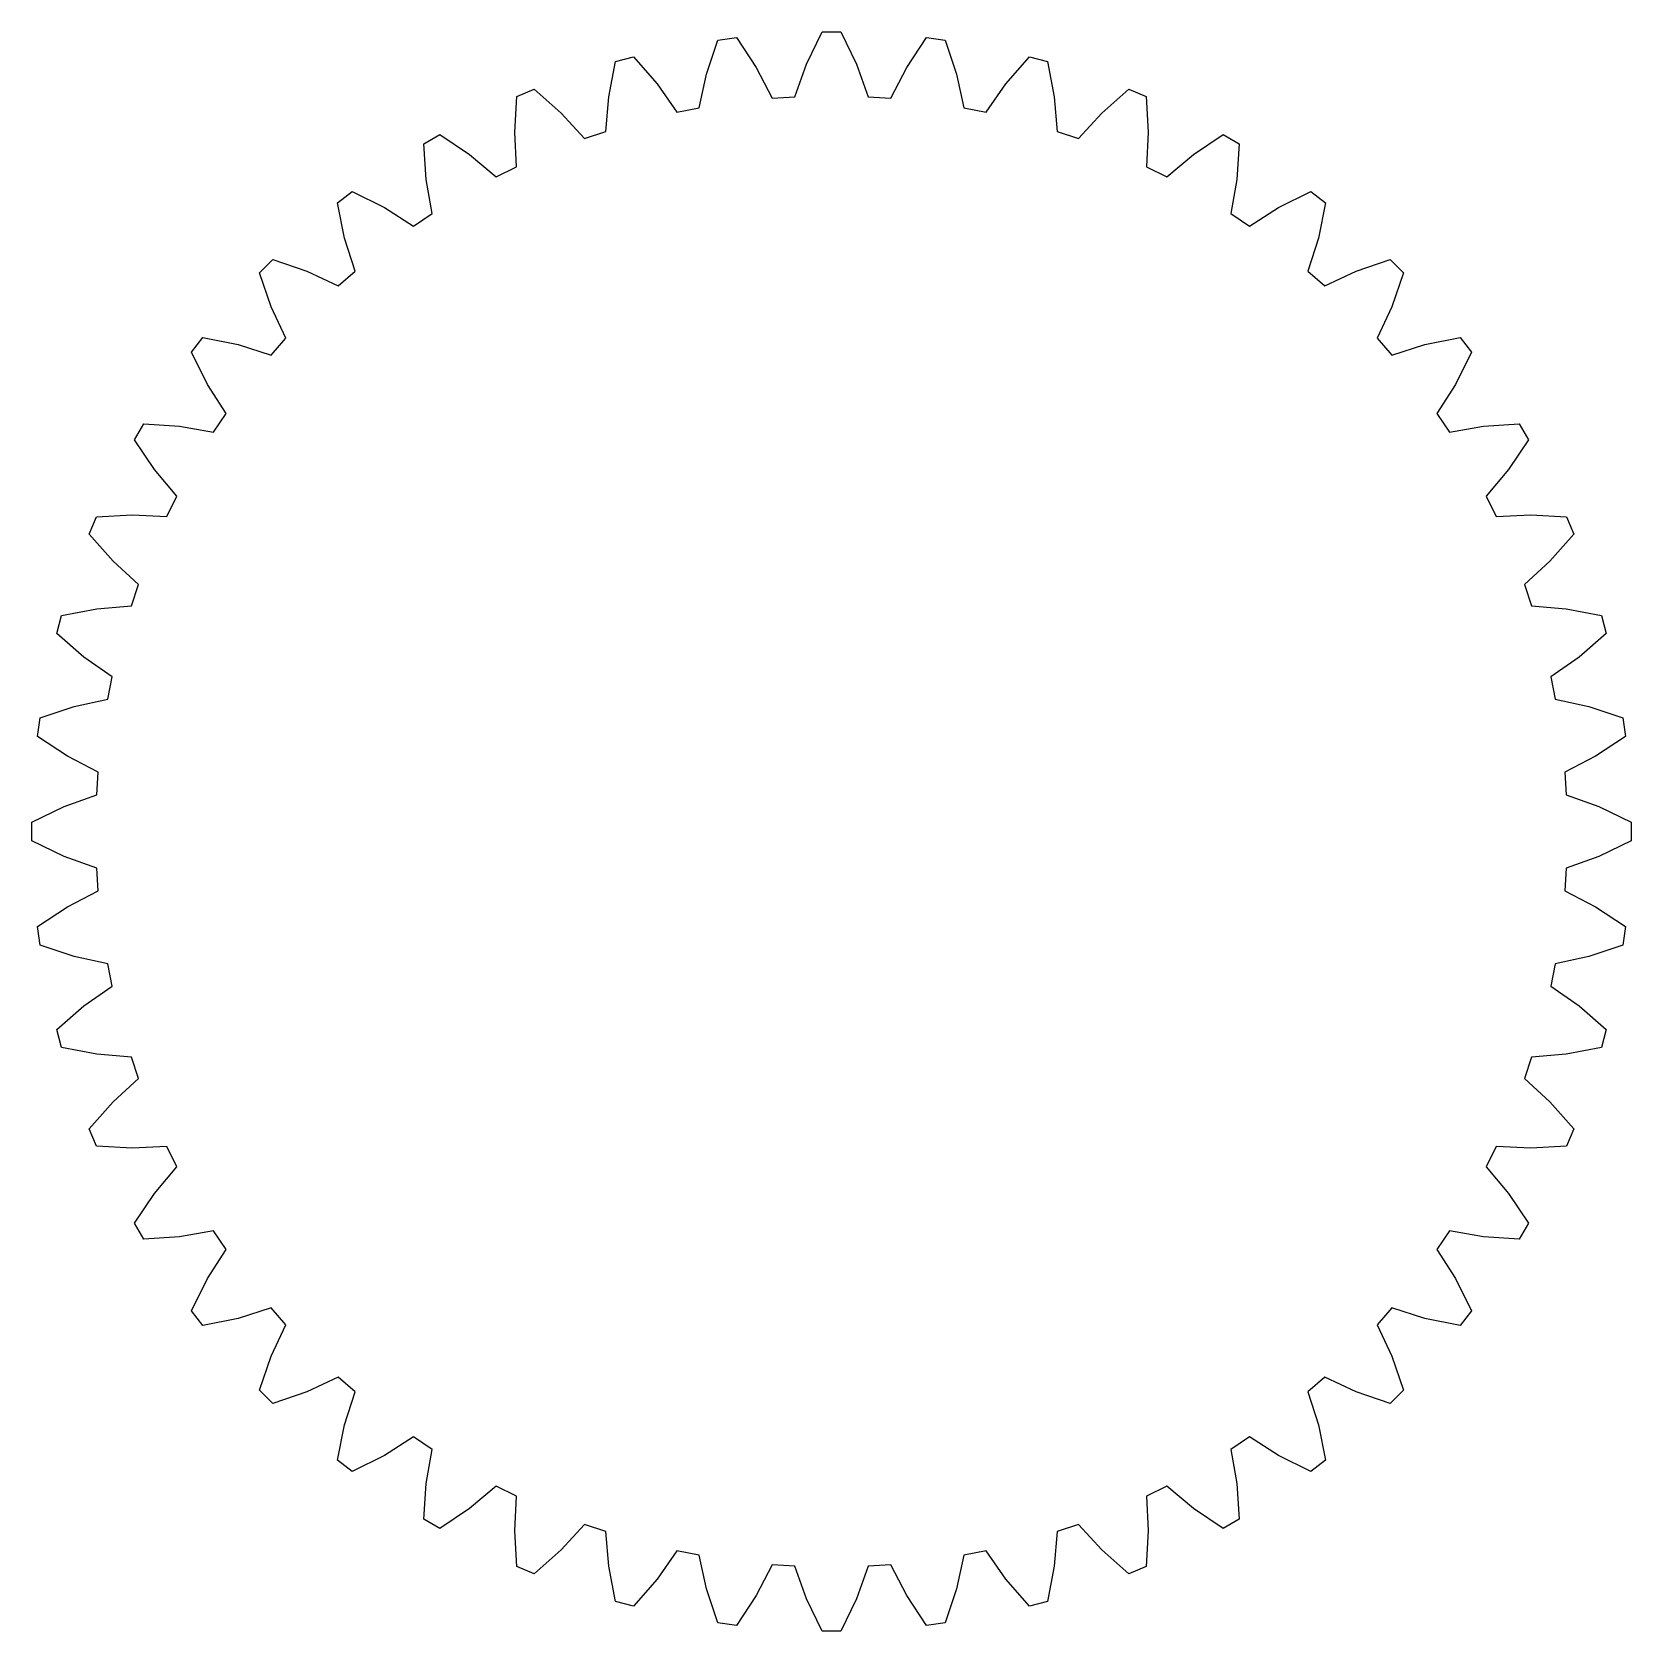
# Model space of a CAD drawing. Extents: x 16 to 196, y 57 to 237.
import ezdxf

# ---------------------------------------------------------------- set-up
doc = ezdxf.new("R2010")
doc.units = 0
doc.layers.add('Layer_1', color=7, linetype='CONTINUOUS')

msp = doc.modelspace()

# ---------------------------------------------------------------- linework, layer by layer
at = {"layer": 'Layer_1', "color": 7}
msp.add_lwpolyline([(188.377124, 150.890676), (192.027951, 149.577213), (195.66128, 147.798084), (195.66128, 145.713027), (192.027951, 143.933898), (188.377124, 142.620436), (188.210896, 140.081282), (191.658804, 138.302436), (195.029102, 136.064131), (194.756758, 133.997136), (190.922204, 132.70738), (187.131396, 131.881598), (186.634967, 129.385907), (189.821256, 127.172438), (192.870384, 124.51334), (192.330776, 122.499402), (188.360473, 121.721316), (184.494311, 121.397324), (183.676431, 118.987993), (186.546631, 116.377156), (189.222662, 113.342984), (188.42482, 111.416818), (184.386784, 111.163382), (180.511309, 111.346827), (179.386089, 109.064778), (181.890811, 106.102009), (184.148024, 102.744411), (183.105496, 100.938753), (179.069153, 101.214484), (175.250687, 101.90226), (173.837036, 99.786722), (175.933947, 96.522258), (177.733396, 92.898807), (176.464242, 91.244702), (172.498456, 92.045084), (168.802473, 93.225338), (167.124662, 91.312153), (168.777356, 87.802156), (170.08856, 83.974658), (168.614231, 82.500329), (164.786733, 83.811533), (161.276736, 85.464227), (159.363551, 83.786416), (160.543804, 80.090433), (161.344187, 76.124647), (159.690082, 74.855493), (156.066631, 76.654942), (152.802167, 78.751853), (150.686629, 77.338202), (151.374404, 73.519736), (151.650136, 69.483393), (149.844478, 68.440864), (146.48688, 70.698078), (143.524111, 73.2028), (141.242062, 72.07758), (141.425507, 68.202104), (141.172071, 64.164069), (139.245904, 63.366227), (136.211733, 66.042258), (133.600896, 68.912458), (131.191564, 68.094578), (130.867573, 64.228416), (130.089487, 60.258113), (128.075549, 59.718504), (125.416451, 62.767633), (123.202982, 65.953922), (120.707291, 65.457493), (119.881509, 61.666684), (118.591753, 57.832131), (116.524758, 57.559787), (114.286453, 60.930084), (112.507607, 64.377993), (109.968453, 64.211764), (108.654991, 60.560938), (106.875862, 56.927609), (104.790804, 56.927609), (103.011676, 60.560938), (101.698213, 64.211764), (99.15906, 64.377993), (97.380213, 60.930084), (95.141909, 57.559787), (93.074913, 57.832131), (91.785158, 61.666684), (90.959376, 65.457493), (88.463684, 65.953922), (86.250216, 62.767633), (83.591118, 59.718504), (81.57718, 60.258113), (80.799093, 64.228416), (80.475102, 68.094578), (78.065771, 68.912458), (75.454933, 66.042258), (72.420762, 63.366227), (70.494596, 64.164069), (70.24116, 68.202104), (70.424604, 72.07758), (68.142556, 73.2028), (65.179787, 70.698078), (61.822189, 68.440864), (60.016531, 69.483393), (60.292262, 73.519736), (60.980038, 77.338202), (58.8645, 78.751853), (55.600036, 76.654942), (51.976584, 74.855493), (50.32248, 76.124647), (51.122862, 80.090433), (52.303116, 83.786416), (50.389931, 85.464227), (46.879933, 83.811533), (43.052436, 82.500329), (41.578107, 83.974658), (42.889311, 87.802156), (44.542004, 91.312153), (42.864193, 93.225338), (39.168211, 92.045084), (35.202424, 91.244702), (33.933271, 92.898807), (35.73272, 96.522258), (37.829631, 99.786722), (36.41598, 101.90226), (32.597513, 101.214484), (28.561171, 100.938753), (27.518642, 102.744411), (29.775856, 106.102009), (32.280578, 109.064778), (31.155358, 111.346827), (27.279882, 111.163382), (23.241847, 111.416818), (22.444004, 113.342984), (25.120036, 116.377156), (27.990236, 118.987993), (27.172356, 121.397324), (23.306193, 121.721316), (19.335891, 122.499402), (18.796282, 124.51334), (21.845411, 127.172438), (25.0317, 129.385907), (24.535271, 131.881598), (20.744462, 132.70738), (16.909909, 133.997136), (16.637564, 136.064131), (20.007862, 138.302436), (23.455771, 140.081282), (23.289542, 142.620436), (19.638716, 143.933898), (16.005387, 145.713027), (16.005387, 147.798084), (19.638716, 149.577213), (23.289542, 150.890676), (23.455771, 153.429829), (20.007862, 155.208676), (16.637564, 157.44698), (16.909909, 159.513976), (20.744462, 160.803731), (24.535271, 161.629513), (25.0317, 164.125204), (21.845411, 166.338673), (18.796282, 168.997771), (19.335891, 171.011709), (23.306193, 171.789796), (27.172356, 172.113787), (27.990236, 174.523118), (25.120036, 177.133956), (22.444004, 180.168127), (23.241847, 182.094293), (27.279882, 182.347729), (31.155358, 182.164284), (32.280578, 184.446333), (29.775856, 187.409102), (27.518642, 190.7667), (28.561171, 192.572358), (32.597513, 192.296627), (36.41598, 191.608851), (37.829631, 193.724389), (35.73272, 196.988853), (33.933271, 200.612304), (35.202424, 202.266409), (39.168211, 201.466027), (42.864193, 200.285773), (44.542004, 202.198958), (42.889311, 205.708956), (41.578107, 209.536453), (43.052436, 211.010782), (46.879933, 209.699578), (50.389931, 208.046884), (52.303116, 209.724696), (51.122862, 213.420678), (50.32248, 217.386464), (51.976584, 218.655618), (55.600036, 216.856169), (58.8645, 214.759258), (60.980038, 216.172909), (60.292262, 219.991376), (60.016531, 224.027718), (61.822189, 225.070247), (65.179787, 222.813033), (68.142556, 220.308311), (70.424604, 221.433531), (70.24116, 225.309007), (70.494596, 229.347042), (72.420762, 230.144884), (75.454933, 227.468853), (78.065771, 224.598653), (80.475102, 225.416533), (80.799093, 229.282696), (81.57718, 233.252998), (83.591118, 233.792607), (86.250216, 230.743478), (88.463684, 227.557189), (90.959376, 228.053618), (91.785158, 231.844427), (93.074913, 235.67898), (95.141909, 235.951324), (97.380213, 232.581027), (99.15906, 229.133118), (101.698213, 229.299347), (103.011676, 232.950173), (104.790804, 236.583502), (106.875862, 236.583502), (108.654991, 232.950173), (109.968453, 229.299347), (112.507607, 229.133118), (114.286453, 232.581027), (116.524758, 235.951324), (118.591753, 235.67898), (119.881509, 231.844427), (120.707291, 228.053618), (123.202982, 227.557189), (125.416451, 230.743478), (128.075549, 233.792607), (130.089487, 233.252998), (130.867573, 229.282696), (131.191564, 225.416533), (133.600896, 224.598653), (136.211733, 227.468853), (139.245904, 230.144884), (141.172071, 229.347042), (141.425507, 225.309007), (141.242062, 221.433531), (143.524111, 220.308311), (146.48688, 222.813033), (149.844478, 225.070247), (151.650136, 224.027718), (151.374404, 219.991376), (150.686629, 216.172909), (152.802167, 214.759258), (156.066631, 216.856169), (159.690082, 218.655618), (161.344187, 217.386464), (160.543804, 213.420678), (159.363551, 209.724696), (161.276736, 208.046884), (164.786733, 209.699578), (168.614231, 211.010782), (170.08856, 209.536453), (168.777356, 205.708956), (167.124662, 202.198958), (168.802473, 200.285773), (172.498456, 201.466027), (176.464242, 202.266409), (177.733396, 200.612304), (175.933947, 196.988853), (173.837036, 193.724389), (175.250687, 191.608851), (179.069153, 192.296627), (183.105496, 192.572358), (184.148024, 190.7667), (181.890811, 187.409102), (179.386089, 184.446333), (180.511309, 182.164284), (184.386784, 182.347729), (188.42482, 182.094293), (189.222662, 180.168127), (186.546631, 177.133956), (183.676431, 174.523118), (184.494311, 172.113787), (188.360473, 171.789796), (192.330776, 171.011709), (192.870384, 168.997771), (189.821256, 166.338673), (186.634967, 164.125204), (187.131396, 161.629513), (190.922204, 160.803731), (194.756758, 159.513976), (195.029102, 157.44698), (191.658804, 155.208676), (188.210896, 153.429829), (188.377124, 150.890676)], dxfattribs=at)

doc.saveas('drawing.dxf')
